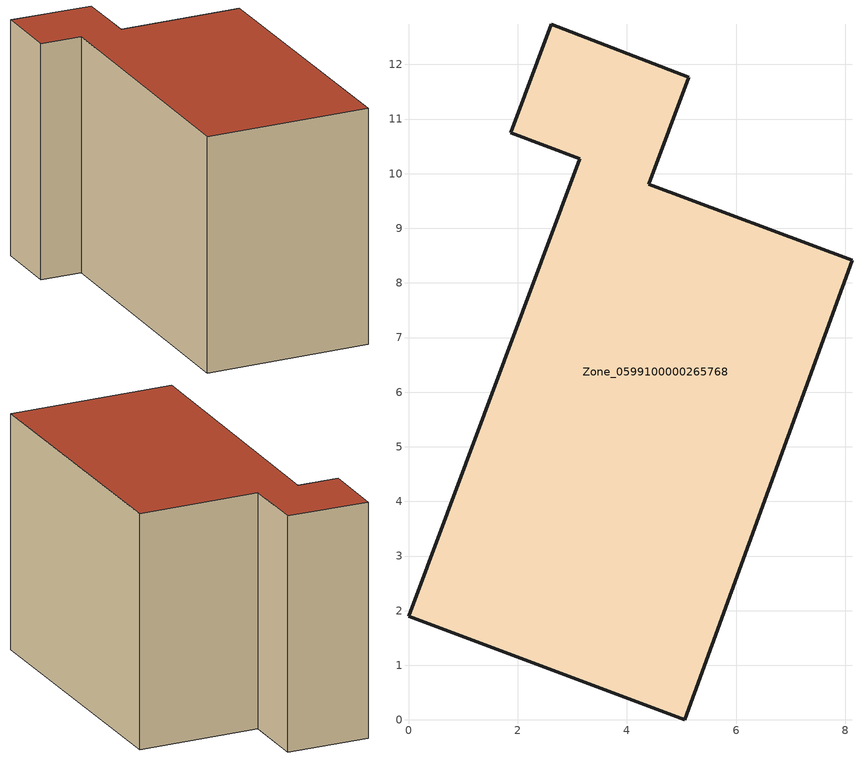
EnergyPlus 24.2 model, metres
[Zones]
Zone_0599100000265768
 floor ground (C_G): 5.13,11.77 4.4,9.81 8.12,8.42 5.06,0 0,1.9 3.14,10.28 1.87,10.75 2.62,12.74 z0
 wall outside (C_F): 4.4,9.81 5.13,11.77 2.62,12.74 1.87,10.75 3.14,10.28 0,1.9 5.06,0 8.12,8.42 4.4,9.81 z0:7.72
 roof outside (C_R): 0,1.9 5.06,0 8.12,8.42 4.4,9.81 5.13,11.77 2.62,12.74 1.87,10.75 3.14,10.28 z7.72
[BUILDING]
Pand.0599100000265768: North Axis=0; Terrain=City; Loads Convergence Tolerance Value=0.04; Temperature Convergence Tolerance Value=0.4; Solar Distribution=FullExterior; Maximum Number of Warmup Days=25; Minimum Number of Warmup Days=1
[Site:Location]
Rotterdam.The.Hague.AP_ZH_NLD Design_Conditions: Latitude=51.96; Longitude=4.45; Time Zone=1; Elevation=-4.5
[SITE:GROUNDTEMPERATURE:BUILDINGSURFACE]
18, 18, 18, 18, 18, 18, 18, 18, 18, 18, 18, 18
[MATERIAL] Thermal Absorptance=0.9; Solar Absorptance=0.7; Visible Absorptance=0.7
Name | Roughness | Thickness | Conductivity | Density | Specific Heat
G.TI.1975-1991 | MediumSmooth | 0.15 | 0.288461 | 540 | 1210
F.TI.1975-1991 | Rough | 0.3 | 0.230769 | 1920 | 840
R.TI.1975-1991 | MediumRough | 0.2 | 0.153846 | 1500 | 1000
[CONSTRUCTION]
C_G: G.TI.1975-1991
C_F: F.TI.1975-1991
C_R: R.TI.1975-1991
[ZONE]
Zone_0599100000265768: Type=1; Multiplier=1; Ceiling Height=Autocalculate; Volume=Autocalculate; Floor Area=autocalculate; Part of Total Floor Area=Yes
[ZONEINFILTRATION:DESIGNFLOWRATE]
Infil_Zone_0599100000265768: Zone or ZoneList or Space or SpaceList=Zone_0599100000265768; Schedule=AlwaysOn; Design Flow Rate Calculation Method=Flow/Area; Flow Rate per Floor Area=0.003; Constant Term Coefficient=1; Temperature Term Coefficient=0; Velocity Term Coefficient=0; Velocity Squared Term Coefficient=0
[HVACTEMPLATE:ZONE:IDEALLOADSAIRSYSTEM]
Zone_0599100000265768: Maximum Heating Supply Air Temperature=50; Minimum Cooling Supply Air Temperature=13; Maximum Heating Supply Air Humidity Ratio=0.0156; Minimum Cooling Supply Air Humidity Ratio=0.0077; Heating Limit=NoLimit; Cooling Limit=NoLimit; Dehumidification Control Type=ConstantSensibleHeatRatio; Cooling Sensible Heat Ratio=0.7; Dehumidification Setpoint=60; Humidification Control Type=None; Humidification Setpoint=30; Outdoor Air Method=None; Outdoor Air Flow Rate per Person=0.00944; Outdoor Air Flow Rate per Zone Floor Area=0; Outdoor Air Flow Rate per Zone=0; Demand Controlled Ventilation Type=None; Outdoor Air Economizer Type=NoEconomizer; Heat Recovery Type=None; Sensible Heat Recovery Effectiveness=0.7; Latent Heat Recovery Effectiveness=0.65
[ZONECONTROL:THERMOSTAT]
ThermostatControl_Zone_0599100000265768: Zone or ZoneList=Zone_0599100000265768; Control Type Schedule=DualSetpointControlType; Control 1=Thermostat_Zone_0599100000265768; Temperature Difference Between Cutout And Setpoint=0
[THERMOSTATSETPOINT:DUALSETPOINT]
Thermostat_Zone_0599100000265768: Heating Setpoint Temperature Schedule=HeatingSetpoint_Zone_0599100000265768; Cooling Setpoint Temperature Schedule=CoolingSetpoint_Zone_0599100000265768
[SCHEDULE:COMPACT]
HeatingSetpoint_Zone_0599100000265768: Through: 12/31, For: AllDays, Until: 24:00, 21
CoolingSetpoint_Zone_0599100000265768: Through: 12/31, For: AllDays, Until: 24:00, 24
DualSetpointControlType: Through: 12/31, For: AllDays, Until: 24:00, 4
AlwaysOn: Through: 12/31, For: AllDays, Until: 24:00, 1
